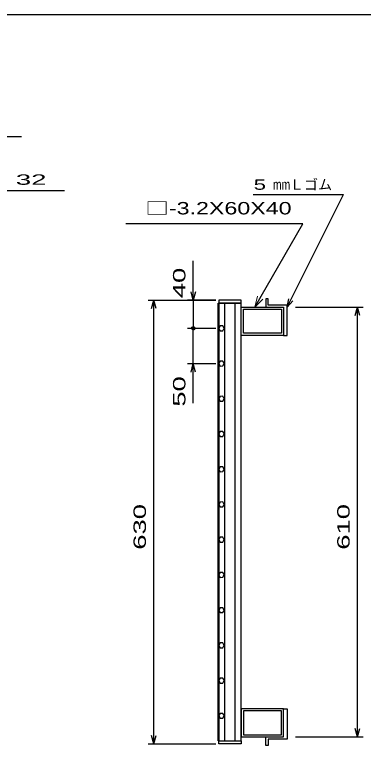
# Model space of a CAD drawing. Units: millimetres, scale not verified. Extents: x -1456 to 1385, y -1026 to 843.
# Drawn here: x -417 to 78, y -194 to 843 of the extents above; entities that cross this region are included whole.
import ezdxf
from ezdxf.enums import TextEntityAlignment as Align

# ---------------------------------------------------------------- set-up
doc = ezdxf.new("R2010")
doc.units = ezdxf.units.MM
doc.header["$LTSCALE"] = 8
for name, color, linetype, lineweight in [('0_2', 150, 'Continuous', 25), ('16', 3, 'Continuous', 25), ('22', 4, 'Continuous', 25)]:
    doc.layers.add(name, color=color, linetype=linetype, lineweight=lineweight)
doc.styles.add('ベクトル', font='')
doc.styles.get('ベクトル').set_extended_font_data('ベクトル')

msp = doc.modelspace()

# ---------------------------------------------------------------- linework, layer by layer
at = {"layer": '0_2'}
msp.add_line((-1383.2, 842.8), (1384.8, 842.8), dxfattribs=at)
at = {"layer": '16'}
for p, q in [((-95, 437.5), (-127, 437.5)), ((-127, 437.5), (-127, 433)), ((-95, 433), (-95, 437.5)), ((-57, 439.5), (-60, 439.5)), ((-60, 439.5), (-60, 427.5)), ((-57, 430.5), (-57, 439.5)), ((-127.7, -188), (-127.7, 433)), ((-127.7, 433), (-127, 433)), ((-127, 433), (-95, 433)), ((-127, 433), (-127, -188)), ((-95, 433), (-127, 433)), ((-118.5, 433), (-118.5, -188)), ((-103.5, -188), (-103.5, 433)), ((-95, -188), (-95, 433)), ((-95, 427.5), (-35, 427.5)), ((-95, 387.5), (-95, 427.5)), ((-60, 427.5), (-35, 427.5)), ((-30, 430.5), (-57, 430.5)), ((-35, 427.5), (-35, 387.5)), ((-35, 427.5), (-35, 387.5)), ((-30, 387.5), (-30, 430.5)), ((-92, 424.5), (-38, 424.5)), ((-92, 390.5), (-92, 424.5)), ((-38, 424.5), (-38, 390.5)), ((-125.024, 400.95), (-127, 397.472)), ((-127, 397.472), (-124.976, 394.022)), ((-121.024, 400.978), (-125.024, 400.95)), ((-119, 397.5), (-121.024, 400.978)), ((-120.976, 394.05), (-119, 397.528)), ((-124.976, 394.022), (-120.976, 394.05)), ((-35, 387.5), (-95, 387.5)), ((-38, 390.5), (-92, 390.5)), ((-35, 387.5), (-30, 387.5)), ((-125.024, 350.95), (-127, 347.472)), ((-127, 347.472), (-124.976, 344.022)), ((-121.024, 350.978), (-125.024, 350.95)), ((-124.976, 344.022), (-120.976, 344.05)), ((-119, 347.5), (-121.024, 350.978)), ((-120.976, 344.05), (-119, 347.528)), ((-125.024, 300.95), (-127, 297.472)), ((-121.024, 300.978), (-125.024, 300.95)), ((-119, 297.5), (-121.024, 300.978)), ((-127, 297.472), (-124.976, 294.022)), ((-124.976, 294.022), (-120.976, 294.05)), ((-120.976, 294.05), (-119, 297.528)), ((-125.024, 250.95), (-127, 247.472)), ((-121.024, 250.978), (-125.024, 250.95)), ((-119, 247.5), (-121.024, 250.978)), ((-127, 247.472), (-124.976, 244.022)), ((-124.976, 244.022), (-120.976, 244.05)), ((-120.976, 244.05), (-119, 247.528)), ((-125.024, 200.95), (-127, 197.472)), ((-127, 197.472), (-124.976, 194.022)), ((-121.024, 200.978), (-125.024, 200.95)), ((-119, 197.5), (-121.024, 200.978)), ((-120.976, 194.05), (-119, 197.528)), ((-124.976, 194.022), (-120.976, 194.05)), ((-125.024, 150.95), (-127, 147.472)), ((-127, 147.472), (-124.976, 144.022)), ((-121.024, 150.978), (-125.024, 150.95)), ((-119, 147.5), (-121.024, 150.978)), ((-120.976, 144.05), (-119, 147.528)), ((-124.976, 144.022), (-120.976, 144.05)), ((-125.024, 100.95), (-127, 97.472)), ((-127, 97.472), (-124.976, 94.022)), ((-121.024, 100.978), (-125.024, 100.95)), ((-124.976, 94.022), (-120.976, 94.05)), ((-119, 97.5), (-121.024, 100.978)), ((-120.976, 94.05), (-119, 97.528)), ((-125.024, 50.95), (-127, 47.472)), ((-127, 47.472), (-124.976, 44.022)), ((-121.024, 50.978), (-125.024, 50.95)), ((-124.976, 44.022), (-120.976, 44.05)), ((-119, 47.5), (-121.024, 50.978)), ((-120.976, 44.05), (-119, 47.528)), ((-125.024, 0.95), (-127, -2.528)), ((-121.024, 0.978), (-125.024, 0.95)), ((-119, -2.5), (-121.024, 0.978)), ((-127, -2.528), (-124.976, -5.978)), ((-124.976, -5.978), (-120.976, -5.95)), ((-120.976, -5.95), (-119, -2.472)), ((-125.024, -49.05), (-127, -52.528)), ((-121.024, -49.022), (-125.024, -49.05)), ((-119, -52.5), (-121.024, -49.022)), ((-127, -52.528), (-124.976, -55.978)), ((-124.976, -55.978), (-120.976, -55.95)), ((-120.976, -55.95), (-119, -52.472)), ((-125.024, -99.05), (-127, -102.528)), ((-127, -102.528), (-124.976, -105.978)), ((-121.024, -99.022), (-125.024, -99.05)), ((-119, -102.5), (-121.024, -99.022)), ((-120.976, -105.95), (-119, -102.472)), ((-124.976, -105.978), (-120.976, -105.95)), ((-35, -142.5), (-95, -142.5)), ((-95, -142.5), (-95, -182.5)), ((-35, -182.5), (-35, -142.5)), ((-35, -142.5), (-30, -142.5)), ((-35, -182.5), (-35, -142.5)), ((-30, -142.5), (-30, -185.5)), ((-125.024, -149.05), (-127, -152.528)), ((-127, -152.528), (-124.976, -155.978)), ((-121.024, -149.022), (-125.024, -149.05)), ((-119, -152.5), (-121.024, -149.022)), ((-120.976, -155.95), (-119, -152.472)), ((-38, -145.5), (-92, -145.5)), ((-92, -145.5), (-92, -179.5)), ((-38, -179.5), (-38, -145.5)), ((-124.976, -155.978), (-120.976, -155.95)), ((-95, -182.5), (-35, -182.5)), ((-92, -179.5), (-38, -179.5)), ((-60, -194.5), (-60, -182.5)), ((-60, -182.5), (-35, -182.5)), ((-30, -185.5), (-57, -185.5)), ((-57, -185.5), (-57, -194.5)), ((-127, -188), (-127.7, -188)), ((-127, -188), (-95, -188)), ((-127, -192.5), (-127, -188)), ((-127, -188), (-95, -188)), ((-95, -192.5), (-127, -192.5)), ((-95, -188), (-95, -192.5)), ((-57, -194.5), (-60, -194.5))]:
    msp.add_line(p, q, dxfattribs=at)
at = {"layer": '22'}
for p, q in [((-774.75, 670), (-406.75, 670)), ((-681.75, 593), (-345.75, 593)), ((-78, 587.5), (50, 587.5)), ((-30, 427.5), (50, 587.5)), ((-7.591, 545.923), (-258.791, 545.923)), ((-75.86, 427.678), (-7.591, 545.923)), ((-163, 437.5), (-163, 493.5)), ((-163, 437.5), (-166.2, 449.5)), ((-159.8, 449.5), (-163, 437.5)), ((-227, 437.5), (-131, 437.5)), ((-222.2, 425.5), (-219, 437.5)), ((-215.8, 425.5), (-219, 437.5)), ((-219, -192.5), (-219, 437.5)), ((-131, 437.5), (-171, 437.5)), ((-163, 437.5), (-163, 397.5)), ((-30, 427.5), (-27.6, 439.18)), ((-30, 427.5), (-22, 436.3)), ((-18, 427.5), (78, 427.5)), ((66.8, 415.5), (70, 427.5)), ((73.2, 415.5), (70, 427.5)), ((70, -182.5), (70, 427.5)), ((-171, 397.5), (-131, 397.5)), ((-163, 347.5), (-163, 397.5)), ((-171, 347.5), (-131, 347.5)), ((-166.2, 335.5), (-163, 347.5)), ((-159.8, 335.5), (-163, 347.5)), ((-163, 291.5), (-163, 347.5)), ((70, -182.5), (66.8, -170.5)), ((70, -182.5), (73.2, -170.5)), ((-219, -192.5), (-222.2, -180.5)), ((-219, -192.5), (-215.8, -180.5)), ((-18, -182.5), (78, -182.5)), ((-227, -192.5), (-131, -192.5))]:
    msp.add_line(p, q, dxfattribs=at)
at = {"layer": '22', "lineweight": 13}
for p, q in [((-71.719, 443.132), (-75.86, 427.678)), ((-75.86, 427.678), (-64.546, 438.991))]:
    msp.add_line(p, q, dxfattribs=at)
at = {"layer": '22'}
msp.add_circle((-163, 397.5), 2.4, dxfattribs=at)

# ---------------------------------------------------------------- texts
at = {"layer": '22', "color": 2, "style": 'ベクトル'}
for s, width, p in [(' 32 ', 2, (-425.75, 608.6)), (' 5 ', 1.6, (-86, 601.5)), ('mm', 0.75, (-50, 601.5))]:
    msp.add_text(s, height=14.66, dxfattribs=dict(at, width=width)).set_placement(p, align=Align.MIDDLE_LEFT)
msp.add_text('Ｌゴム', height=14.66, dxfattribs=at).set_placement((-26, 601.5), align=Align.MIDDLE_LEFT)
at = {"layer": '22', "color": 2, "style": 'ベクトル', "width": 1.4}
msp.add_text('□-3.2X60X40', height=17.6, dxfattribs=at).set_placement((-23.591, 553.923), align=Align.BOTTOM_RIGHT)
at = {"layer": '22', "color": 2, "style": 'ベクトル', "width": 1.65}
for s, p in [(' 40 ', (-183, 429.5)), (' 50 ', (-183, 275.5)), (' 630 ', (-239, 72.5)), (' 610', (50, 72.5))]:
    msp.add_text(s, height=17.6, rotation=90, dxfattribs=at).set_placement(p, align=Align.MIDDLE_LEFT)

doc.saveas('drawing.dxf')
